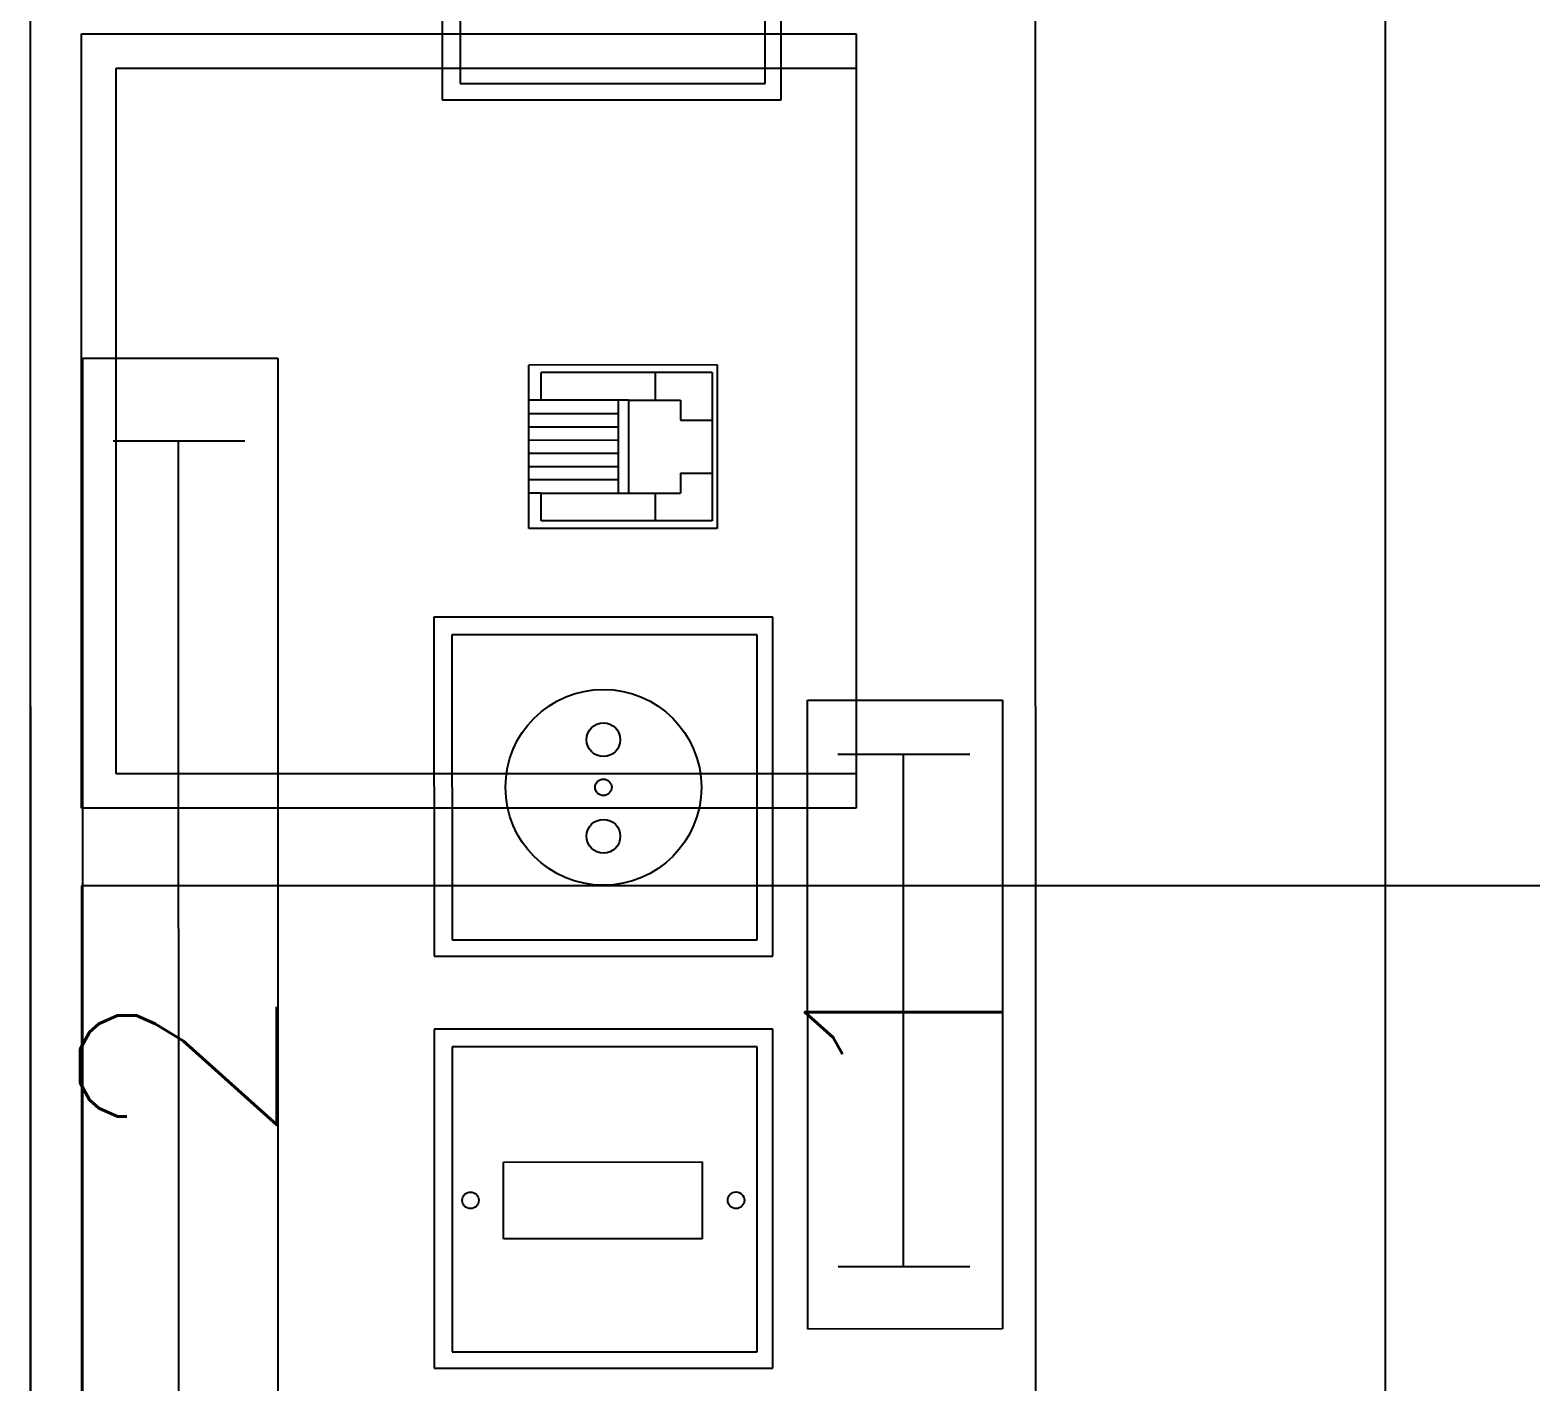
# Model space of a CAD drawing. Header units: inches. Extents: x 567429 to 582707, y 126347 to 133675.
# Drawn here: x 581153 to 581240.2, y 129210.4 to 129288.9 of the extents above; entities that cross this region are included whole.
import ezdxf

# ---------------------------------------------------------------- set-up
doc = ezdxf.new("R2010")
doc.units = ezdxf.units.IN
doc.header["$MEASUREMENT"] = 0
for name, color, linetype in [('BORD', 3, 'Continuous'), ('mobl', 11, 'Continuous'), ('NURSE CALL WIRE', 4, 'Continuous'), ('wall kanaf', 4, 'Continuous')]:
    doc.layers.add(name, color=color, linetype=linetype)
doc.styles.add('ROMANS', font='romans.shx')

# ---------------------------------------------------------------- blocks, each defined once
blk = doc.blocks.new('BOARD2')
at = {"layer": 'BORD', "color": 4}
for p, q in [((-163.075, 0), (163.075, 0)), ((163.075, -61.626), (-163.075, -61.626))]:
    blk.add_line(p, q, dxfattribs=at)
at = {"layer": 'BORD'}
for p, q in [((-117.225, -3.204), (-40.076, -3.204)), ((-40.076, -3.204), (-40.076, -15.159)), ((-45.157, -5.066), (-45.157, -13.146)), ((-40.076, -15.159), (-117.225, -15.159)), ((-102.033, -24.743), (-102.033, -45.534)), ((-81.242, -24.743), (-102.033, -24.743)), ((-81.242, -45.534), (-81.242, -24.743)), ((-76.763, -24.743), (-76.763, -45.534)), ((-55.972, -24.743), (-76.763, -24.743)), ((-55.972, -45.534), (-55.972, -24.743)), ((-24.235, -25.257), (-24.235, -46.048)), ((-3.444, -25.257), (-24.235, -25.257)), ((-101.026, -25.849), (-101.026, -44.561)), ((-82.314, -25.849), (-101.026, -25.849)), ((-82.314, -44.561), (-82.314, -25.849)), ((-75.756, -25.849), (-75.756, -44.561)), ((-57.044, -25.849), (-75.756, -25.849)), ((-57.044, -44.561), (-57.044, -25.849)), ((-23.228, -26.363), (-23.228, -45.075)), ((-4.516, -26.363), (-23.228, -26.363)), ((-50.527, -30.562), (-40.502, -30.562)), ((-50.527, -42.124), (-50.527, -30.562)), ((-48.363, -31.328), (-48.363, -30.562)), ((-42.653, -31.328), (-42.653, -30.562)), ((-40.502, -42.124), (-40.502, -30.562)), ((-50.067, -41.818), (-50.067, -31.328)), ((-50.067, -31.328), (-48.363, -31.328)), ((-48.363, -31.328), (-48.363, -39.862)), ((-42.653, -31.328), (-40.962, -31.328)), ((-42.651, -36.67), (-42.653, -31.328)), ((-40.962, -41.818), (-40.962, -31.328)), ((-48.363, -36.062), (-42.651, -36.062)), ((-42.651, -36.67), (-48.363, -36.67)), ((-42.651, -36.67), (-42.651, -39.862)), ((-48.363, -38.321), (-50.067, -38.321)), ((-40.962, -38.322), (-42.651, -38.322)), ((-47.146, -39.862), (-48.363, -39.862)), ((-47.146, -39.863), (-47.146, -41.818)), ((-42.651, -39.862), (-43.883, -39.862)), ((-43.883, -39.862), (-43.883, -41.818)), ((-40.502, -42.124), (-50.527, -42.124)), ((-40.962, -41.818), (-50.067, -41.818)), ((-101.026, -44.561), (-82.314, -44.561)), ((-75.756, -44.561), (-57.044, -44.561)), ((-23.228, -45.075), (-4.516, -45.075)), ((-102.033, -45.534), (-81.242, -45.534)), ((-76.763, -45.534), (-55.972, -45.534)), ((-24.235, -46.048), (-3.444, -46.048)), ((-99.632, -59.619), (-99.632, -47.664)), ((-99.632, -47.664), (-61.057, -47.664)), ((-61.057, -47.664), (-61.057, -59.619)), ((-95.807, -49.526), (-95.807, -57.606)), ((-64.383, -49.526), (-64.383, -57.606)), ((-61.057, -59.619), (-99.632, -59.619))]:
    blk.add_line(p, q, dxfattribs=at)
at = {"layer": 'BORD', "color": 3}
for p, q in [((-113.401, -9.08), (-45.157, -9.08)), ((-95.807, -53.54), (-64.383, -53.54))]:
    blk.add_line(p, q, dxfattribs=at)
at = {"layer": 'BORD', "color": 30}
for p, q in [((-94.095, -41.193), (-94.095, -29.011)), ((-94.095, -29.011), (-89.387, -29.011)), ((-89.387, -29.011), (-89.387, -41.193)), ((-47.552, -36.062), (-47.552, -30.562)), ((-46.742, -36.062), (-46.742, -30.562)), ((-45.932, -36.062), (-45.932, -30.562)), ((-45.122, -36.062), (-45.122, -30.562)), ((-44.312, -36.062), (-44.312, -30.562)), ((-43.502, -36.062), (-43.502, -30.562)), ((-89.387, -41.193), (-94.095, -41.193))]:
    blk.add_line(p, q, dxfattribs=at)
for centre, radius in [((-91.736, -26.98), 0.509), ((-66.405, -35.138), 6.007), ((-66.405, -35.138), 0.509), ((-91.736, -43.271), 0.509)]:
    blk.add_circle(centre, radius, dxfattribs=at)
at = {"layer": 'BORD', "color": 2}
for centre in [(-69.406, -35.138), (-63.484, -35.138)]:
    blk.add_circle(centre, 1.036, dxfattribs=at)
at = {"layer": 'BORD', "color": 2, "style": 'ROMANS'}
for s, p in [('2', (-88.66, -15.096)), ('1', (-85.883, -59.556))]:
    blk.add_text(s, height=12.058, dxfattribs=at).set_placement(p)

msp = doc.modelspace()

# ---------------------------------------------------------------- linework, layer by layer
at = {"layer": 'mobl', "color": 15}
for p, q in [((581155.986, 129288.703), (581200.986, 129288.703)), ((581155.986, 129243.703), (581155.986, 129288.703)), ((581200.986, 129288.703), (581200.986, 129243.703)), ((581157.986, 129286.703), (581200.986, 129286.703)), ((581157.986, 129245.703), (581157.986, 129286.703)), ((581200.986, 129245.703), (581157.986, 129245.703)), ((581200.986, 129243.703), (581155.986, 129243.703)), ((581355.986, 129239.203), (581155.986, 129239.203)), ((581155.986, 129239.203), (581155.986, 129149.203))]:
    msp.add_line(p, q, dxfattribs=at)
at = {"layer": 'NURSE CALL WIRE'}
msp.add_line((581231.727, 129451.181), (581231.727, 129121.052), dxfattribs=at)
at = {"layer": 'wall kanaf', "color": 15, "lineweight": 20, "ltscale": 0.1}
msp.add_line((581152.986, 129082.789), (581152.986, 129697.789), dxfattribs=at)

# ---------------------------------------------------------------- block references
at = {"layer": 'BORD', "ltscale": 5, "xscale": 0.947301618010808, "yscale": 0.947301618010808, "zscale": 0.947301618010808, "rotation": 90.0091431634973}
msp.add_blockref('BOARD2', (581153.011, 129307.821), dxfattribs=at)

doc.saveas('drawing.dxf')
